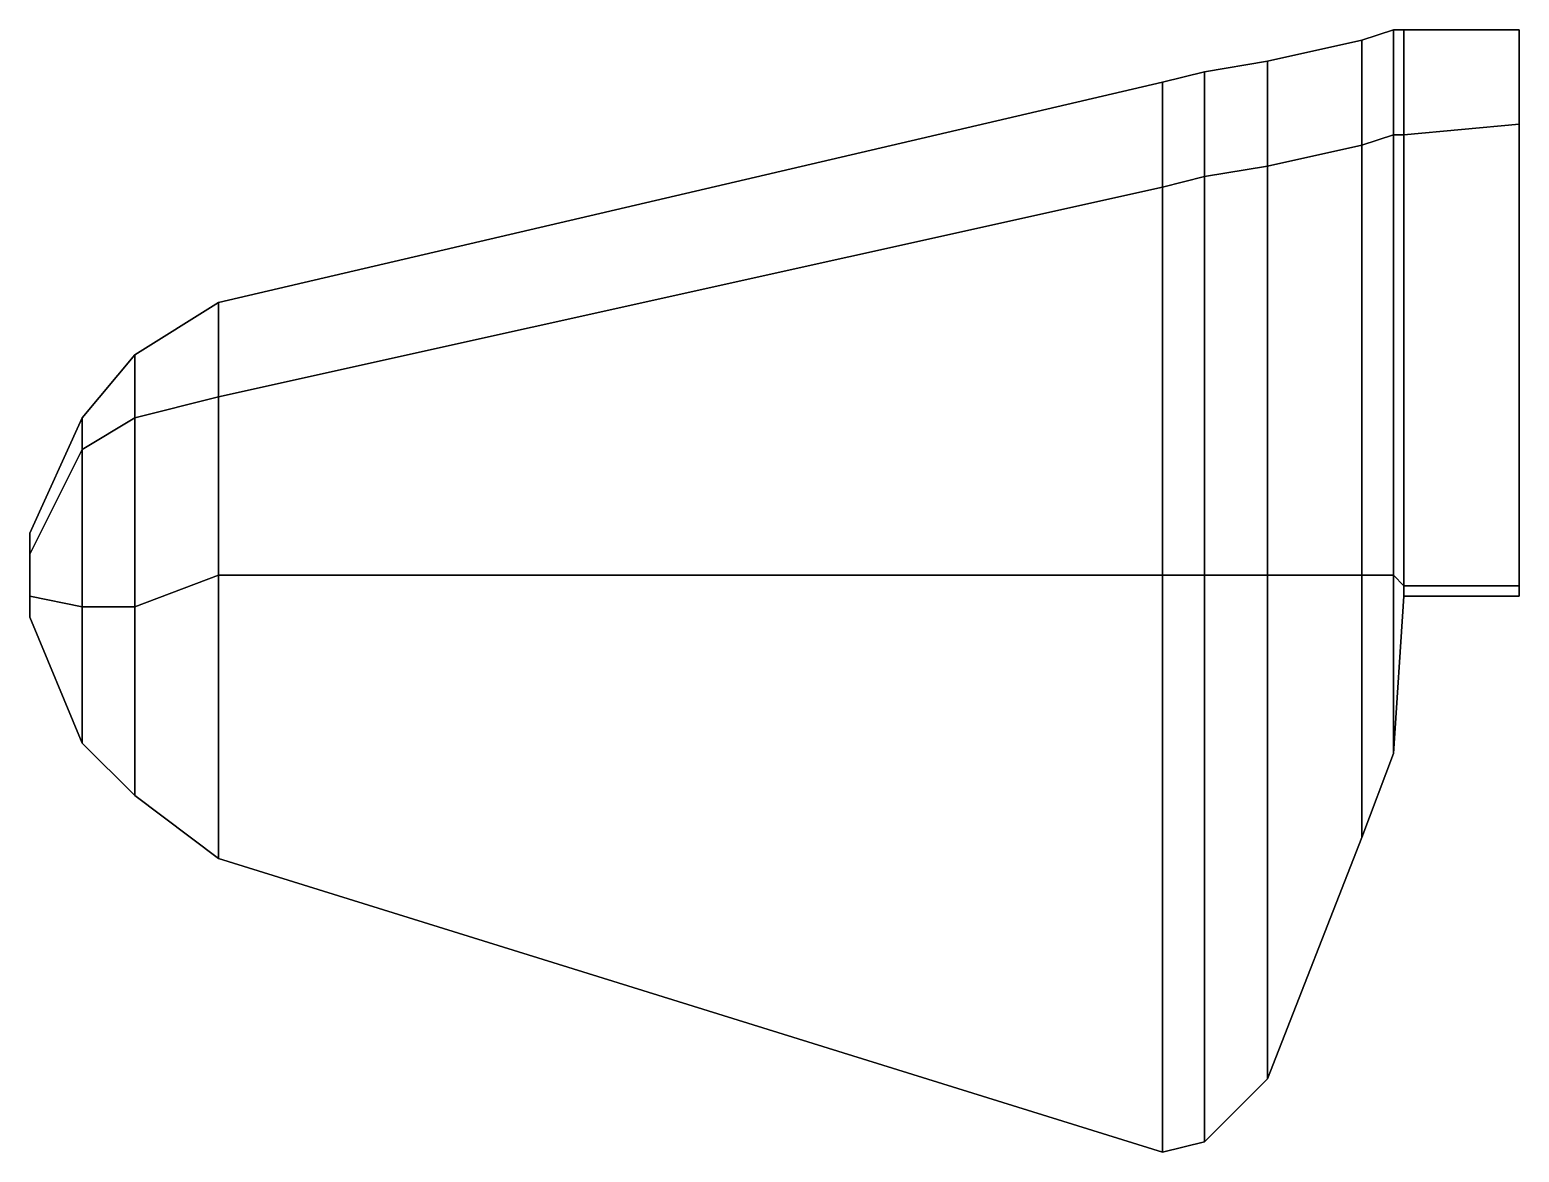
# Model space of a CAD drawing. Extents: x -4.38 to 0, y -3.33 to 2.11.
# Drawn here: x -1.42 to 0, y -3.33 to -2.26 of the extents above.
import ezdxf

# ---------------------------------------------------------------- set-up
doc = ezdxf.new("R2010")
doc.units = 0
doc.layers.add('WING2', color=5, linetype='CONTINUOUS')

msp = doc.modelspace()

# ---------------------------------------------------------------- linework, layer by layer
at = {"layer": 'WING2'}
for points in [[(-0.24, -2.29, 0.38), (-0.15, -2.27, 0.38), (-0.15, -2.37, 0.45), (-0.24, -2.39, 0.45)], [(-0.24, -2.39, 0.34), (-0.15, -2.37, 0.34), (-0.15, -2.27, 0.38), (-0.24, -2.29, 0.38)], [(-0.15, -2.27, 0.38), (-0.12, -2.26, 0.38), (-0.12, -2.36, 0.45), (-0.15, -2.37, 0.45)], [(-0.15, -2.37, 0.34), (-0.12, -2.36, 0.34), (-0.12, -2.26, 0.38), (-0.15, -2.27, 0.38)], [(-0.12, -2.26, 0.38), (-0.11, -2.26, 0.38), (-0.11, -2.36, 0.45), (-0.12, -2.36, 0.45)], [(-0.12, -2.36, 0.34), (-0.11, -2.36, 0.34), (-0.11, -2.26, 0.38), (-0.12, -2.26, 0.38)], [(-0.11, -2.26, 0.38), (0, -2.26, 0.38), (0, -2.35, 0.45), (-0.11, -2.36, 0.45)], [(-0.11, -2.36, 0.34), (0, -2.35, 0.34), (0, -2.26, 0.38), (-0.11, -2.26, 0.38)], [(-0.34, -2.31, 0.38), (-0.3, -2.3, 0.38), (-0.3, -2.4, 0.45), (-0.34, -2.41, 0.45)], [(-0.34, -2.41, 0.34), (-0.3, -2.4, 0.34), (-0.3, -2.3, 0.38), (-0.34, -2.31, 0.38)], [(-0.3, -2.3, 0.38), (-0.24, -2.29, 0.38), (-0.24, -2.39, 0.45), (-0.3, -2.4, 0.45)], [(-0.3, -2.4, 0.34), (-0.24, -2.39, 0.34), (-0.24, -2.29, 0.38), (-0.3, -2.3, 0.38)], [(-1.24, -2.52, 0.38), (-0.34, -2.31, 0.38), (-0.34, -2.41, 0.45), (-1.24, -2.61, 0.42)], [(-1.24, -2.61, 0.35), (-0.34, -2.41, 0.34), (-0.34, -2.31, 0.38), (-1.24, -2.52, 0.38)], [(-0.11, -2.79, 0.34), (0, -2.79, 0.34), (0, -2.35, 0.34), (-0.11, -2.36, 0.34)], [(0, -2.35, 0.45), (0, -2.79, 0.45), (-0.11, -2.79, 0.45), (-0.11, -2.36, 0.45)], [(-0.24, -2.78, 0.34), (-0.15, -2.78, 0.34), (-0.15, -2.37, 0.34), (-0.24, -2.39, 0.34)], [(-0.15, -2.37, 0.45), (-0.15, -2.78, 0.45), (-0.24, -2.78, 0.45), (-0.24, -2.39, 0.45)], [(-0.15, -2.78, 0.34), (-0.12, -2.78, 0.34), (-0.12, -2.36, 0.34), (-0.15, -2.37, 0.34)], [(-0.12, -2.36, 0.45), (-0.12, -2.78, 0.45), (-0.15, -2.78, 0.45), (-0.15, -2.37, 0.45)], [(-0.12, -2.78, 0.34), (-0.11, -2.79, 0.34), (-0.11, -2.36, 0.34), (-0.12, -2.36, 0.34)], [(-0.11, -2.36, 0.45), (-0.11, -2.79, 0.45), (-0.12, -2.78, 0.45), (-0.12, -2.36, 0.45)], [(-0.3, -2.78, 0.34), (-0.24, -2.78, 0.34), (-0.24, -2.39, 0.34), (-0.3, -2.4, 0.34)], [(-0.24, -2.39, 0.45), (-0.24, -2.78, 0.45), (-0.3, -2.78, 0.45), (-0.3, -2.4, 0.45)], [(-0.34, -2.41, 0.45), (-0.34, -2.78, 0.45), (-1.24, -2.78, 0.42), (-1.24, -2.61, 0.42)], [(-1.24, -2.78, 0.35), (-0.34, -2.78, 0.34), (-0.34, -2.41, 0.34), (-1.24, -2.61, 0.35)], [(-0.34, -2.78, 0.34), (-0.3, -2.78, 0.34), (-0.3, -2.4, 0.34), (-0.34, -2.41, 0.34)], [(-0.3, -2.4, 0.45), (-0.3, -2.78, 0.45), (-0.34, -2.78, 0.45), (-0.34, -2.41, 0.45)], [(-1.32, -2.63, 0.35), (-1.24, -2.61, 0.35), (-1.24, -2.52, 0.38), (-1.32, -2.57, 0.38)], [(-1.32, -2.57, 0.38), (-1.24, -2.52, 0.38), (-1.24, -2.61, 0.42), (-1.32, -2.63, 0.42)], [(-1.37, -2.66, 0.35), (-1.32, -2.63, 0.35), (-1.32, -2.57, 0.38), (-1.37, -2.63, 0.38)], [(-1.37, -2.63, 0.38), (-1.32, -2.57, 0.38), (-1.32, -2.63, 0.42), (-1.37, -2.66, 0.41)], [(-1.24, -2.61, 0.42), (-1.24, -2.78, 0.42), (-1.32, -2.81, 0.42), (-1.32, -2.63, 0.42)], [(-1.32, -2.81, 0.35), (-1.24, -2.78, 0.35), (-1.24, -2.61, 0.35), (-1.32, -2.63, 0.35)], [(-1.42, -2.76, 0.37), (-1.37, -2.66, 0.35), (-1.37, -2.63, 0.38), (-1.42, -2.74, 0.38)], [(-1.42, -2.74, 0.38), (-1.37, -2.63, 0.38), (-1.37, -2.66, 0.41), (-1.42, -2.76, 0.4)], [(-1.32, -2.63, 0.42), (-1.32, -2.81, 0.42), (-1.37, -2.81, 0.41), (-1.37, -2.66, 0.41)], [(-1.37, -2.81, 0.35), (-1.32, -2.81, 0.35), (-1.32, -2.63, 0.35), (-1.37, -2.66, 0.35)], [(-1.42, -2.8, 0.37), (-1.37, -2.81, 0.35), (-1.37, -2.66, 0.35), (-1.42, -2.76, 0.37)], [(-1.37, -2.66, 0.41), (-1.37, -2.81, 0.41), (-1.42, -2.8, 0.4), (-1.42, -2.76, 0.4)], [(-1.42, -2.74, 0.38), (-1.42, -2.82, 0.38), (-1.42, -2.8, 0.37), (-1.42, -2.76, 0.37)], [(-1.42, -2.76, 0.4), (-1.42, -2.8, 0.4), (-1.42, -2.82, 0.38), (-1.42, -2.74, 0.38)], [(-1.32, -2.99, 0.38), (-1.24, -3.05, 0.38), (-1.24, -2.78, 0.35), (-1.32, -2.81, 0.35)], [(-1.32, -2.81, 0.42), (-1.24, -2.78, 0.42), (-1.24, -3.05, 0.38), (-1.32, -2.99, 0.38)], [(-1.24, -2.78, 0.42), (-0.34, -2.78, 0.45), (-0.34, -3.33, 0.38), (-1.24, -3.05, 0.38)], [(-1.24, -3.05, 0.38), (-0.34, -3.33, 0.38), (-0.34, -2.78, 0.34), (-1.24, -2.78, 0.35)], [(-0.34, -2.78, 0.45), (-0.3, -2.78, 0.45), (-0.3, -3.32, 0.38), (-0.34, -3.33, 0.38)], [(-0.34, -3.33, 0.38), (-0.3, -3.32, 0.38), (-0.3, -2.78, 0.34), (-0.34, -2.78, 0.34)], [(-0.3, -2.78, 0.45), (-0.24, -2.78, 0.45), (-0.24, -3.26, 0.38), (-0.3, -3.32, 0.38)], [(-0.3, -3.32, 0.38), (-0.24, -3.26, 0.38), (-0.24, -2.78, 0.34), (-0.3, -2.78, 0.34)], [(-0.24, -2.78, 0.45), (-0.15, -2.78, 0.45), (-0.15, -3.03, 0.38), (-0.24, -3.26, 0.38)], [(-0.24, -3.26, 0.38), (-0.15, -3.03, 0.38), (-0.15, -2.78, 0.34), (-0.24, -2.78, 0.34)], [(-0.15, -2.78, 0.45), (-0.12, -2.78, 0.45), (-0.12, -2.95, 0.38), (-0.15, -3.03, 0.38)], [(-0.15, -3.03, 0.38), (-0.12, -2.95, 0.38), (-0.12, -2.78, 0.34), (-0.15, -2.78, 0.34)], [(-0.12, -2.78, 0.45), (-0.11, -2.79, 0.45), (-0.11, -2.8, 0.38), (-0.12, -2.95, 0.38)], [(-0.12, -2.95, 0.38), (-0.11, -2.8, 0.38), (-0.11, -2.79, 0.34), (-0.12, -2.78, 0.34)], [(-0.11, -2.79, 0.45), (0, -2.79, 0.45), (0, -2.8, 0.38), (-0.11, -2.8, 0.38)], [(-0.11, -2.8, 0.38), (0, -2.8, 0.38), (0, -2.79, 0.34), (-0.11, -2.79, 0.34)], [(-1.42, -2.82, 0.38), (-1.37, -2.94, 0.38), (-1.37, -2.81, 0.35), (-1.42, -2.8, 0.37)], [(-1.42, -2.8, 0.4), (-1.37, -2.81, 0.41), (-1.37, -2.94, 0.38), (-1.42, -2.82, 0.38)], [(-1.37, -2.94, 0.38), (-1.32, -2.99, 0.38), (-1.32, -2.81, 0.35), (-1.37, -2.81, 0.35)], [(-1.37, -2.81, 0.41), (-1.32, -2.81, 0.42), (-1.32, -2.99, 0.38), (-1.37, -2.94, 0.38)]]:
    msp.add_3dface(points, dxfattribs=at)

doc.saveas('drawing.dxf')
